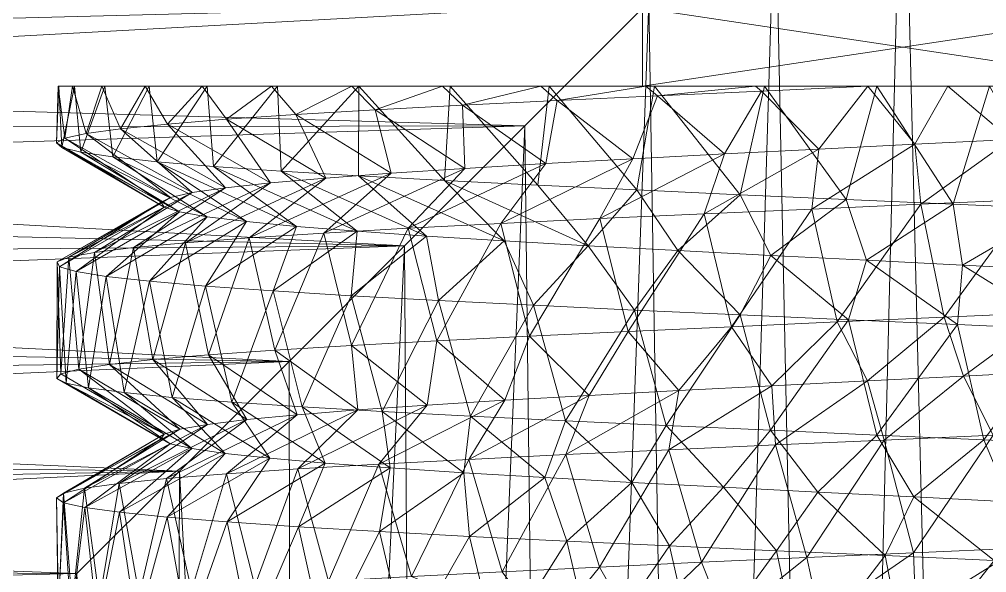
# Model space of a CAD drawing. Header units: millimetres. Extents: x -104 to 115, y -53 to 68.
# Drawn here: x -13.09 to 7.28, y -9.58 to 2.07 of the extents above; entities that cross this region are included whole.
import ezdxf

# ---------------------------------------------------------------- set-up
doc = ezdxf.new("R2010")
doc.units = ezdxf.units.MM

msp = doc.modelspace()

# ---------------------------------------------------------------- linework, layer by layer
at = {"color": 7, "lineweight": 0}
for points in [[(2.825, 5.105, -54.715), (4.029, -52.538, -54.806), (5.513, 7.793, -54.847), (2.825, 5.105, -54.715)], [(5.513, 7.793, 0), (4.029, -52.538, -0.04), (2.825, 5.105, -0.132), (5.513, 7.793, 0)], [(5.513, 7.793, -54.847), (4.029, -52.538, -54.806), (6.998, -52.538, -54.806), (5.513, 7.793, -54.847)], [(5.513, 7.793, 0), (6.998, -52.538, -0.04), (4.029, -52.538, -0.04), (5.513, 7.793, 0)], [(5.513, 7.793, -54.847), (6.998, -52.538, -54.806), (8.201, 5.105, -54.715), (5.513, 7.793, -54.847)], [(8.201, 5.105, -0.132), (6.998, -52.538, -0.04), (5.513, 7.793, 0), (8.201, 5.105, -0.132)], [(0.163, 2.443, -54.32), (1.077, -52.538, -54.485), (2.825, 5.105, -54.715), (0.163, 2.443, -54.32)], [(2.825, 5.105, -0.132), (1.077, -52.538, -0.361), (0.163, 2.443, -0.527), (2.825, 5.105, -0.132)], [(2.825, 5.105, -54.715), (1.077, -52.538, -54.485), (4.029, -52.538, -54.806), (2.825, 5.105, -54.715)], [(2.825, 5.105, -0.132), (4.029, -52.538, -0.04), (1.077, -52.538, -0.361), (2.825, 5.105, -0.132)], [(0.163, 2.443, -0.527), (-49.333, -0.256, -1.208), (-49.333, 2.626, -0.491), (0.163, 2.443, -0.527)], [(0.163, 2.443, -54.32), (-49.333, 1.175, -54.036), (-2.447, -0.167, -53.666), (0.163, 2.443, -54.32)], [(-2.447, -0.167, -1.181), (-49.333, -0.256, -1.208), (0.163, 2.443, -0.527), (-2.447, -0.167, -1.181)], [(-2.447, -0.167, -53.666), (-1.823, -52.538, -53.847), (0.163, 2.443, -54.32), (-2.447, -0.167, -53.666)], [(0.163, 2.443, -0.527), (-1.823, -52.538, -1), (-2.447, -0.167, -1.181), (0.163, 2.443, -0.527)], [(0.163, 2.443, -54.32), (-1.823, -52.538, -53.847), (1.077, -52.538, -54.485), (0.163, 2.443, -54.32)], [(0.163, 2.443, -0.527), (1.077, -52.538, -0.361), (-1.823, -52.538, -1), (0.163, 2.443, -0.527)], [(0.029, 0.663, -30.166), (0.029, 0.663, -24.681), (0.029, 2.309, -30.166), (0.029, 0.663, -30.166)], [(0.029, 2.309, -30.166), (0.029, 0.663, -24.681), (0.029, 2.309, -24.681), (0.029, 2.309, -30.166)], [(0.029, 2.309, -30.166), (10.998, 2.309, -30.166), (10.998, 0.663, -30.166), (0.029, 2.309, -30.166)], [(0.029, 2.309, -30.166), (10.998, 0.663, -30.166), (0.029, 0.663, -30.166), (0.029, 2.309, -30.166)], [(10.998, 2.309, -24.681), (0.029, 2.309, -24.681), (0.029, 0.663, -24.681), (10.998, 2.309, -24.681)], [(10.998, 2.309, -24.681), (0.029, 0.663, -24.681), (10.998, 0.663, -24.681), (10.998, 2.309, -24.681)], [(-2.447, -0.167, -53.666), (-49.333, 1.175, -54.036), (-49.333, -1.663, -53.164), (-2.447, -0.167, -53.666)], [(-12.197, -0.628, -25.401), (-12.265, 0.663, -26.139), (-12.31, -0.528, -27.649), (-12.197, -0.628, -25.401)], [(-12.31, -0.528, -27.649), (-12.265, 0.663, -26.139), (-12.278, 0.663, -28.516), (-12.31, -0.528, -27.649)], [(-12.31, -0.528, -27.649), (-12.278, 0.663, -28.516), (-12.14, -0.429, -29.894), (-12.31, -0.528, -27.649)], [(-12.265, 0.663, -26.139), (0.029, 0.663, -24.681), (-12.278, 0.663, -28.516), (-12.265, 0.663, -26.139)], [(-12.278, 0.663, -28.516), (0.029, 0.663, -24.681), (0.029, 0.663, -30.166), (-12.278, 0.663, -28.516)], [(-12.278, 0.663, -28.516), (0.029, 0.663, -30.166), (-11.975, 0.663, -30.873), (-12.278, 0.663, -28.516)], [(-12.14, -0.429, -29.894), (-12.278, 0.663, -28.516), (-11.975, 0.663, -30.873), (-12.14, -0.429, -29.894)], [(-11.936, 0.663, -23.784), (0.029, 0.663, -24.681), (-12.265, 0.663, -26.139), (-11.936, 0.663, -23.784)], [(-12.197, -0.628, -25.401), (-11.936, 0.663, -23.784), (-12.265, 0.663, -26.139), (-12.197, -0.628, -25.401)], [(-11.801, -0.727, -23.185), (-11.936, 0.663, -23.784), (-12.197, -0.628, -25.401), (-11.801, -0.727, -23.185)], [(-12.14, -0.429, -29.894), (-11.975, 0.663, -30.873), (-11.687, -0.33, -32.1), (-12.14, -0.429, -29.894)], [(-11.975, 0.663, -30.873), (0.029, 0.663, -30.166), (-11.36, 0.663, -33.17), (-11.975, 0.663, -30.873)], [(-11.687, -0.33, -32.1), (-11.975, 0.663, -30.873), (-11.36, 0.663, -33.17), (-11.687, -0.33, -32.1)], [(-11.297, 0.663, -21.495), (0.029, 0.663, -24.681), (-11.936, 0.663, -23.784), (-11.297, 0.663, -21.495)], [(-11.801, -0.727, -23.185), (-11.297, 0.663, -21.495), (-11.936, 0.663, -23.784), (-11.801, -0.727, -23.185)], [(-11.128, -0.826, -21.036), (-11.297, 0.663, -21.495), (-11.801, -0.727, -23.185), (-11.128, -0.826, -21.036)], [(-11.687, -0.33, -32.1), (-11.36, 0.663, -33.17), (-10.961, -0.23, -34.231), (-11.687, -0.33, -32.1)], [(-11.36, 0.663, -33.17), (0.029, 0.663, -30.166), (-10.446, 0.663, -35.364), (-11.36, 0.663, -33.17)], [(-10.961, -0.23, -34.231), (-11.36, 0.663, -33.17), (-10.446, 0.663, -35.364), (-10.961, -0.23, -34.231)], [(-10.359, 0.663, -19.311), (0.029, 0.663, -24.681), (-11.297, 0.663, -21.495), (-10.359, 0.663, -19.311)], [(-11.128, -0.826, -21.036), (-10.359, 0.663, -19.311), (-11.297, 0.663, -21.495), (-11.128, -0.826, -21.036)], [(-10.19, -0.925, -18.989), (-10.359, 0.663, -19.311), (-11.128, -0.826, -21.036), (-10.19, -0.925, -18.989)], [(-10.961, -0.23, -34.231), (-10.446, 0.663, -35.364), (-9.971, -0.131, -36.253), (-10.961, -0.23, -34.231)], [(-10.446, 0.663, -35.364), (0.029, 0.663, -30.166), (-9.247, 0.663, -37.417), (-10.446, 0.663, -35.364)], [(-9.971, -0.131, -36.253), (-10.446, 0.663, -35.364), (-9.247, 0.663, -37.417), (-9.971, -0.131, -36.253)], [(-9.138, 0.663, -17.271), (0.029, 0.663, -24.681), (-10.359, 0.663, -19.311), (-9.138, 0.663, -17.271)], [(-10.19, -0.925, -18.989), (-9.138, 0.663, -17.271), (-10.359, 0.663, -19.311), (-10.19, -0.925, -18.989)], [(-9.002, -1.025, -17.077), (-9.138, 0.663, -17.271), (-10.19, -0.925, -18.989), (-9.002, -1.025, -17.077)], [(-9.971, -0.131, -36.253), (-9.247, 0.663, -37.417), (-8.735, -0.032, -38.134), (-9.971, -0.131, -36.253)], [(-9.247, 0.663, -37.417), (0.029, 0.663, -30.166), (-7.786, 0.663, -39.292), (-9.247, 0.663, -37.417)], [(-8.735, -0.032, -38.134), (-9.247, 0.663, -37.417), (-7.786, 0.663, -39.292), (-8.735, -0.032, -38.134)], [(-7.657, 0.663, -15.412), (0.029, 0.663, -24.681), (-9.138, 0.663, -17.271), (-7.657, 0.663, -15.412)], [(-9.002, -1.025, -17.077), (-7.657, 0.663, -15.412), (-9.138, 0.663, -17.271), (-9.002, -1.025, -17.077)], [(-7.582, -1.124, -15.33), (-7.657, 0.663, -15.412), (-9.002, -1.025, -17.077), (-7.582, -1.124, -15.33)], [(-8.735, -0.032, -38.134), (-7.786, 0.663, -39.292), (-7.271, 0.068, -39.845), (-8.735, -0.032, -38.134)], [(-7.786, 0.663, -39.292), (0.029, 0.663, -30.166), (-6.089, 0.663, -40.956), (-7.786, 0.663, -39.292)], [(-7.271, 0.068, -39.845), (-7.786, 0.663, -39.292), (-6.089, 0.663, -40.956), (-7.271, 0.068, -39.845)], [(-5.942, 0.663, -13.766), (0.029, 0.663, -24.681), (-7.657, 0.663, -15.412), (-5.942, 0.663, -13.766)], [(-7.582, -1.124, -15.33), (-5.942, 0.663, -13.766), (-7.657, 0.663, -15.412), (-7.582, -1.124, -15.33)], [(-5.953, -1.223, -13.776), (-5.942, 0.663, -13.766), (-7.582, -1.124, -15.33), (-5.953, -1.223, -13.776)], [(-7.271, 0.068, -39.845), (-6.089, 0.663, -40.956), (-5.603, 0.167, -41.357), (-7.271, 0.068, -39.845)], [(-6.089, 0.663, -40.956), (0.029, 0.663, -30.166), (-4.185, 0.663, -42.379), (-6.089, 0.663, -40.956)], [(-5.603, 0.167, -41.357), (-6.089, 0.663, -40.956), (-4.185, 0.663, -42.379), (-5.603, 0.167, -41.357)], [(-4.141, -1.323, -12.439), (-5.942, 0.663, -13.766), (-5.953, -1.223, -13.776), (-4.141, -1.323, -12.439)], [(-4.023, 0.663, -12.363), (0.029, 0.663, -24.681), (-5.942, 0.663, -13.766), (-4.023, 0.663, -12.363)], [(-4.141, -1.323, -12.439), (-4.023, 0.663, -12.363), (-5.942, 0.663, -13.766), (-4.141, -1.323, -12.439)], [(-5.603, 0.167, -41.357), (-4.185, 0.663, -42.379), (-3.758, 0.266, -42.647), (-5.603, 0.167, -41.357)], [(-4.185, 0.663, -42.379), (0.029, 0.663, -30.166), (-2.109, 0.663, -43.537), (-4.185, 0.663, -42.379)], [(-3.758, 0.266, -42.647), (-4.185, 0.663, -42.379), (-2.109, 0.663, -43.537), (-3.758, 0.266, -42.647)], [(-2.176, -1.422, -11.342), (-4.023, 0.663, -12.363), (-4.141, -1.323, -12.439), (-2.176, -1.422, -11.342)], [(-1.934, 0.663, -11.228), (0.029, 0.663, -24.681), (-4.023, 0.663, -12.363), (-1.934, 0.663, -11.228)], [(-2.176, -1.422, -11.342), (-1.934, 0.663, -11.228), (-4.023, 0.663, -12.363), (-2.176, -1.422, -11.342)], [(-3.758, 0.266, -42.647), (-2.109, 0.663, -43.537), (-1.765, 0.365, -43.695), (-3.758, 0.266, -42.647)], [(-0.087, -1.521, -10.501), (-1.934, 0.663, -11.228), (-2.176, -1.422, -11.342), (-0.087, -1.521, -10.501)], [(-2.109, 0.663, -43.537), (0.029, 0.663, -30.166), (0.103, 0.663, -44.408), (-2.109, 0.663, -43.537)], [(-1.765, 0.365, -43.695), (-2.109, 0.663, -43.537), (0.103, 0.663, -44.408), (-1.765, 0.365, -43.695)], [(0.287, 0.663, -10.382), (0.029, 0.663, -24.681), (-1.934, 0.663, -11.228), (0.287, 0.663, -10.382)], [(-0.087, -1.521, -10.501), (0.287, 0.663, -10.382), (-1.934, 0.663, -11.228), (-0.087, -1.521, -10.501)], [(-1.765, 0.365, -43.695), (0.103, 0.663, -44.408), (0.344, 0.465, -44.482), (-1.765, 0.365, -43.695)], [(2.091, -1.62, -9.93), (0.287, 0.663, -10.382), (-0.087, -1.521, -10.501), (2.091, -1.62, -9.93)], [(4.967, 0.663, -9.607), (10.998, 0.663, -24.681), (0.029, 0.663, -24.681), (4.967, 0.663, -9.607)], [(4.967, 0.663, -9.607), (0.029, 0.663, -24.681), (2.601, 0.663, -9.838), (4.967, 0.663, -9.607)], [(2.601, 0.663, -9.838), (0.029, 0.663, -24.681), (0.287, 0.663, -10.382), (2.601, 0.663, -9.838)], [(0.103, 0.663, -44.408), (0.029, 0.663, -30.166), (2.411, 0.663, -44.976), (0.103, 0.663, -44.408)], [(2.411, 0.663, -44.976), (0.029, 0.663, -30.166), (4.774, 0.663, -45.233), (2.411, 0.663, -44.976)], [(4.774, 0.663, -45.233), (0.029, 0.663, -30.166), (6.463, 0.663, -45.093), (4.774, 0.663, -45.233)], [(6.463, 0.663, -45.093), (0.029, 0.663, -30.166), (10.998, 0.663, -30.166), (6.463, 0.663, -45.093)], [(0.344, 0.465, -44.482), (0.103, 0.663, -44.408), (2.411, 0.663, -44.976), (0.344, 0.465, -44.482)], [(2.091, -1.62, -9.93), (2.601, 0.663, -9.838), (0.287, 0.663, -10.382), (2.091, -1.62, -9.93)], [(0.344, 0.465, -44.482), (2.411, 0.663, -44.976), (2.535, 0.564, -44.998), (0.344, 0.465, -44.482)], [(4.323, -1.72, -9.638), (2.601, 0.663, -9.838), (2.091, -1.62, -9.93), (4.323, -1.72, -9.638)], [(2.535, 0.564, -44.998), (2.411, 0.663, -44.976), (4.774, 0.663, -45.233), (2.535, 0.564, -44.998)], [(4.774, 0.663, -45.233), (3.748, -0.66, -42.955), (2.535, 0.564, -44.998), (4.774, 0.663, -45.233)], [(4.323, -1.72, -9.638), (4.967, 0.663, -9.607), (2.601, 0.663, -9.838), (4.323, -1.72, -9.638)], [(4.774, 0.663, -45.233), (5.769, -0.558, -43.053), (3.748, -0.66, -42.955), (4.774, 0.663, -45.233)], [(6.574, -1.819, -9.63), (4.967, 0.663, -9.607), (4.323, -1.72, -9.638), (6.574, -1.819, -9.63)], [(6.463, 0.663, -45.093), (5.769, -0.558, -43.053), (4.774, 0.663, -45.233), (6.463, 0.663, -45.093)], [(7.342, 0.663, -9.692), (10.998, 0.663, -24.681), (4.967, 0.663, -9.607), (7.342, 0.663, -9.692)], [(6.574, -1.819, -9.63), (7.342, 0.663, -9.692), (4.967, 0.663, -9.607), (6.574, -1.819, -9.63)], [(5.769, -0.558, -43.053), (6.463, 0.663, -45.093), (7.786, -0.456, -42.889), (5.769, -0.558, -43.053)], [(7.786, -0.456, -42.889), (6.463, 0.663, -45.093), (8.13, 0.663, -44.792), (7.786, -0.456, -42.889)], [(6.463, 0.663, -45.093), (10.998, 0.663, -30.166), (8.13, 0.663, -44.792), (6.463, 0.663, -45.093)], [(8.809, -1.918, -9.905), (7.342, 0.663, -9.692), (6.574, -1.819, -9.63), (8.809, -1.918, -9.905)], [(0.344, 0.465, -44.482), (-0.172, -0.863, -41.984), (-1.765, 0.365, -43.695), (0.344, 0.465, -44.482)], [(0.344, 0.465, -44.482), (1.757, -0.761, -42.596), (-0.172, -0.863, -41.984), (0.344, 0.465, -44.482)], [(2.535, 0.564, -44.998), (1.757, -0.761, -42.596), (0.344, 0.465, -44.482), (2.535, 0.564, -44.998)], [(2.535, 0.564, -44.998), (3.748, -0.66, -42.955), (1.757, -0.761, -42.596), (2.535, 0.564, -44.998)], [(-3.758, 0.266, -42.647), (-3.712, -1.067, -40.042), (-5.603, 0.167, -41.357), (-3.758, 0.266, -42.647)], [(-1.765, 0.365, -43.695), (-2.005, -0.965, -41.128), (-3.758, 0.266, -42.647), (-1.765, 0.365, -43.695)], [(-3.758, 0.266, -42.647), (-2.005, -0.965, -41.128), (-3.712, -1.067, -40.042), (-3.758, 0.266, -42.647)], [(-1.765, 0.365, -43.695), (-0.172, -0.863, -41.984), (-2.005, -0.965, -41.128), (-1.765, 0.365, -43.695)], [(-7.271, 0.068, -39.845), (-6.637, -1.27, -37.257), (-8.735, -0.032, -38.134), (-7.271, 0.068, -39.845)], [(-5.603, 0.167, -41.357), (-5.265, -1.169, -38.744), (-7.271, 0.068, -39.845), (-5.603, 0.167, -41.357)], [(-7.271, 0.068, -39.845), (-5.265, -1.169, -38.744), (-6.637, -1.27, -37.257), (-7.271, 0.068, -39.845)], [(-5.603, 0.167, -41.357), (-3.712, -1.067, -40.042), (-5.265, -1.169, -38.744), (-5.603, 0.167, -41.357)], [(-2.447, -0.167, -53.666), (-49.333, -1.663, -53.164), (-4.981, -2.701, -52.759), (-2.447, -0.167, -53.666)], [(-4.981, -2.701, -2.087), (-49.333, -0.256, -1.208), (-2.447, -0.167, -1.181), (-4.981, -2.701, -2.087)], [(-9.971, -0.131, -36.253), (-8.751, -1.474, -33.816), (-10.961, -0.23, -34.231), (-9.971, -0.131, -36.253)], [(-8.735, -0.032, -38.134), (-7.806, -1.372, -35.605), (-9.971, -0.131, -36.253), (-8.735, -0.032, -38.134)], [(-9.971, -0.131, -36.253), (-7.806, -1.372, -35.605), (-8.751, -1.474, -33.816), (-9.971, -0.131, -36.253)], [(-8.735, -0.032, -38.134), (-6.637, -1.27, -37.257), (-7.806, -1.372, -35.605), (-8.735, -0.032, -38.134)], [(-4.981, -2.701, -52.759), (-4.637, -52.538, -52.899), (-2.447, -0.167, -53.666), (-4.981, -2.701, -52.759)], [(-2.447, -0.167, -1.181), (-4.637, -52.538, -1.948), (-4.981, -2.701, -2.087), (-2.447, -0.167, -1.181)], [(-2.447, -0.167, -53.666), (-4.637, -52.538, -52.899), (-1.823, -52.538, -53.847), (-2.447, -0.167, -53.666)], [(-2.447, -0.167, -1.181), (-1.823, -52.538, -1), (-4.637, -52.538, -1.948), (-2.447, -0.167, -1.181)], [(-4.981, -2.701, -2.087), (-49.333, -3.043, -2.232), (-49.333, -0.256, -1.208), (-4.981, -2.701, -2.087)], [(-11.687, -0.33, -32.1), (-9.913, -1.677, -29.949), (-12.14, -0.429, -29.894), (-11.687, -0.33, -32.1)], [(-10.961, -0.23, -34.231), (-9.457, -1.576, -31.92), (-11.687, -0.33, -32.1), (-10.961, -0.23, -34.231)], [(-11.687, -0.33, -32.1), (-9.457, -1.576, -31.92), (-9.913, -1.677, -29.949), (-11.687, -0.33, -32.1)], [(-10.961, -0.23, -34.231), (-8.751, -1.474, -33.816), (-9.457, -1.576, -31.92), (-10.961, -0.23, -34.231)], [(-12.14, -0.429, -29.894), (-10.11, -1.779, -27.935), (-12.31, -0.528, -27.649), (-12.14, -0.429, -29.894)], [(-12.31, -0.528, -27.649), (-10.11, -1.779, -27.935), (-10.045, -1.881, -25.912), (-12.31, -0.528, -27.649)], [(-12.31, -0.528, -27.649), (-10.045, -1.881, -25.912), (-12.197, -0.628, -25.401), (-12.31, -0.528, -27.649)], [(-12.14, -0.429, -29.894), (-9.913, -1.677, -29.949), (-10.11, -1.779, -27.935), (-12.14, -0.429, -29.894)], [(3.597, -1.922, -45.145), (3.748, -0.66, -42.955), (5.769, -0.558, -43.053), (3.597, -1.922, -45.145)], [(3.597, -1.922, -45.145), (5.769, -0.558, -43.053), (5.895, -1.821, -45.244), (3.597, -1.922, -45.145)], [(5.895, -1.821, -45.244), (5.769, -0.558, -43.053), (7.786, -0.456, -42.889), (5.895, -1.821, -45.244)], [(5.895, -1.821, -45.244), (7.786, -0.456, -42.889), (8.187, -1.719, -45.047), (5.895, -1.821, -45.244)], [(-12.197, -0.628, -25.401), (-10.045, -1.881, -25.912), (-9.719, -1.983, -23.915), (-12.197, -0.628, -25.401)], [(-12.197, -0.628, -25.401), (-9.719, -1.983, -23.915), (-11.801, -0.727, -23.185), (-12.197, -0.628, -25.401)], [(-11.801, -0.727, -23.185), (-9.719, -1.983, -23.915), (-9.138, -2.084, -21.977), (-11.801, -0.727, -23.185)], [(-11.801, -0.727, -23.185), (-9.138, -2.084, -21.977), (-11.128, -0.826, -21.036), (-11.801, -0.727, -23.185)], [(-0.865, -2.125, -44.068), (-0.172, -0.863, -41.984), (1.757, -0.761, -42.596), (-0.865, -2.125, -44.068)], [(-0.865, -2.125, -44.068), (1.757, -0.761, -42.596), (1.332, -2.023, -44.751), (-0.865, -2.125, -44.068)], [(1.332, -2.023, -44.751), (1.757, -0.761, -42.596), (3.748, -0.66, -42.955), (1.332, -2.023, -44.751)], [(1.332, -2.023, -44.751), (3.748, -0.66, -42.955), (3.597, -1.922, -45.145), (1.332, -2.023, -44.751)], [(-11.128, -0.826, -21.036), (-9.138, -2.084, -21.977), (-8.312, -2.186, -20.13), (-11.128, -0.826, -21.036)], [(-11.128, -0.826, -21.036), (-8.312, -2.186, -20.13), (-10.19, -0.925, -18.989), (-11.128, -0.826, -21.036)], [(-10.19, -0.925, -18.989), (-8.312, -2.186, -20.13), (-7.254, -2.288, -18.405), (-10.19, -0.925, -18.989)], [(-10.19, -0.925, -18.989), (-7.254, -2.288, -18.405), (-9.002, -1.025, -17.077), (-10.19, -0.925, -18.989)], [(-4.904, -2.328, -41.888), (-3.712, -1.067, -40.042), (-2.005, -0.965, -41.128), (-4.904, -2.328, -41.888)], [(-4.904, -2.328, -41.888), (-2.005, -0.965, -41.128), (-2.955, -2.226, -43.109), (-4.904, -2.328, -41.888)], [(-2.955, -2.226, -43.109), (-2.005, -0.965, -41.128), (-0.172, -0.863, -41.984), (-2.955, -2.226, -43.109)], [(-2.955, -2.226, -43.109), (-0.172, -0.863, -41.984), (-0.865, -2.125, -44.068), (-2.955, -2.226, -43.109)], [(-9.002, -1.025, -17.077), (-7.254, -2.288, -18.405), (-5.982, -2.39, -16.832), (-9.002, -1.025, -17.077)], [(-9.002, -1.025, -17.077), (-5.982, -2.39, -16.832), (-7.582, -1.124, -15.33), (-9.002, -1.025, -17.077)], [(-8.252, -2.531, -38.748), (-6.637, -1.27, -37.257), (-5.265, -1.169, -38.744), (-8.252, -2.531, -38.748)], [(-8.252, -2.531, -38.748), (-5.265, -1.169, -38.744), (-6.679, -2.429, -40.426), (-8.252, -2.531, -38.748)], [(-7.582, -1.124, -15.33), (-5.982, -2.39, -16.832), (-4.518, -2.491, -15.435), (-7.582, -1.124, -15.33)], [(-7.582, -1.124, -15.33), (-4.518, -2.491, -15.435), (-5.953, -1.223, -13.776), (-7.582, -1.124, -15.33)], [(-6.679, -2.429, -40.426), (-5.265, -1.169, -38.744), (-3.712, -1.067, -40.042), (-6.679, -2.429, -40.426)], [(-6.679, -2.429, -40.426), (-3.712, -1.067, -40.042), (-4.904, -2.328, -41.888), (-6.679, -2.429, -40.426)], [(-10.688, -2.733, -34.857), (-8.751, -1.474, -33.816), (-7.806, -1.372, -35.605), (-10.688, -2.733, -34.857)], [(-10.688, -2.733, -34.857), (-7.806, -1.372, -35.605), (-9.596, -2.632, -36.881), (-10.688, -2.733, -34.857)], [(-9.596, -2.632, -36.881), (-7.806, -1.372, -35.605), (-6.637, -1.27, -37.257), (-9.596, -2.632, -36.881)], [(-9.596, -2.632, -36.881), (-6.637, -1.27, -37.257), (-8.252, -2.531, -38.748), (-9.596, -2.632, -36.881)], [(-5.953, -1.223, -13.776), (-4.518, -2.491, -15.435), (-2.885, -2.593, -14.24), (-5.953, -1.223, -13.776)], [(-5.953, -1.223, -13.776), (-2.885, -2.593, -14.24), (-4.141, -1.323, -12.439), (-5.953, -1.223, -13.776)], [(-4.141, -1.323, -12.439), (-2.885, -2.593, -14.24), (-1.112, -2.695, -13.266), (-4.141, -1.323, -12.439)], [(-4.141, -1.323, -12.439), (-1.112, -2.695, -13.266), (-2.176, -1.422, -11.342), (-4.141, -1.323, -12.439)], [(-2.176, -1.422, -11.342), (-1.112, -2.695, -13.266), (-0.087, -1.521, -10.501), (-2.176, -1.422, -11.342)], [(-12.049, -2.936, -30.474), (-9.913, -1.677, -29.949), (-9.457, -1.576, -31.92), (-12.049, -2.936, -30.474)], [(-12.049, -2.936, -30.474), (-9.457, -1.576, -31.92), (-11.51, -2.835, -32.709), (-12.049, -2.936, -30.474)], [(-11.51, -2.835, -32.709), (-9.457, -1.576, -31.92), (-8.751, -1.474, -33.816), (-11.51, -2.835, -32.709)], [(-11.51, -2.835, -32.709), (-8.751, -1.474, -33.816), (-10.688, -2.733, -34.857), (-11.51, -2.835, -32.709)], [(-0.087, -1.521, -10.501), (-1.112, -2.695, -13.266), (0.772, -2.797, -12.528), (-0.087, -1.521, -10.501)], [(-0.087, -1.521, -10.501), (0.772, -2.797, -12.528), (2.091, -1.62, -9.93), (-0.087, -1.521, -10.501)], [(2.091, -1.62, -9.93), (0.772, -2.797, -12.528), (2.736, -2.899, -12.041), (2.091, -1.62, -9.93)], [(2.091, -1.62, -9.93), (2.736, -2.899, -12.041), (4.323, -1.72, -9.638), (2.091, -1.62, -9.93)], [(-4.981, -2.701, -52.759), (-49.333, -1.663, -53.164), (-49.333, -4.391, -51.991), (-4.981, -2.701, -52.759)], [(-12.295, -3.038, -28.187), (-10.11, -1.779, -27.935), (-9.913, -1.677, -29.949), (-12.295, -3.038, -28.187)], [(-12.295, -3.038, -28.187), (-9.913, -1.677, -29.949), (-12.049, -2.936, -30.474), (-12.295, -3.038, -28.187)], [(-12.246, -3.139, -25.888), (-10.11, -1.779, -27.935), (-12.295, -3.038, -28.187), (-12.246, -3.139, -25.888)], [(-12.246, -3.139, -25.888), (-10.045, -1.881, -25.912), (-10.11, -1.779, -27.935), (-12.246, -3.139, -25.888)], [(4.323, -1.72, -9.638), (2.736, -2.899, -12.041), (4.746, -3, -11.811), (4.323, -1.72, -9.638)], [(5.895, -1.821, -45.244), (4.131, -4.301, -45.195), (3.597, -1.922, -45.145), (5.895, -1.821, -45.244)], [(5.895, -1.821, -45.244), (6.382, -4.202, -45.227), (4.131, -4.301, -45.195), (5.895, -1.821, -45.244)], [(4.323, -1.72, -9.638), (4.746, -3, -11.811), (6.574, -1.819, -9.63), (4.323, -1.72, -9.638)], [(6.574, -1.819, -9.63), (4.746, -3, -11.811), (6.769, -3.102, -11.843), (6.574, -1.819, -9.63)], [(8.187, -1.719, -45.047), (6.382, -4.202, -45.227), (5.895, -1.821, -45.244), (8.187, -1.719, -45.047)], [(8.187, -1.719, -45.047), (8.619, -4.103, -44.976), (6.382, -4.202, -45.227), (8.187, -1.719, -45.047)], [(6.574, -1.819, -9.63), (6.769, -3.102, -11.843), (8.809, -1.918, -9.905), (6.574, -1.819, -9.63)], [(-11.9, -3.241, -23.614), (-10.045, -1.881, -25.912), (-12.246, -3.139, -25.888), (-11.9, -3.241, -23.614)], [(-11.9, -3.241, -23.614), (-9.719, -1.983, -23.915), (-10.045, -1.881, -25.912), (-11.9, -3.241, -23.614)], [(-11.265, -3.342, -21.403), (-9.719, -1.983, -23.915), (-11.9, -3.241, -23.614), (-11.265, -3.342, -21.403)], [(-11.265, -3.342, -21.403), (-9.138, -2.084, -21.977), (-9.719, -1.983, -23.915), (-11.265, -3.342, -21.403)], [(1.332, -2.023, -44.751), (-0.27, -4.5, -44.284), (-0.865, -2.125, -44.068), (1.332, -2.023, -44.751)], [(1.332, -2.023, -44.751), (1.902, -4.401, -44.879), (-0.27, -4.5, -44.284), (1.332, -2.023, -44.751)], [(3.597, -1.922, -45.145), (1.902, -4.401, -44.879), (1.332, -2.023, -44.751), (3.597, -1.922, -45.145)], [(3.597, -1.922, -45.145), (4.131, -4.301, -45.195), (1.902, -4.401, -44.879), (3.597, -1.922, -45.145)], [(8.809, -1.918, -9.905), (6.769, -3.102, -11.843), (8.772, -3.204, -12.135), (8.809, -1.918, -9.905)], [(-10.35, -3.444, -19.293), (-9.138, -2.084, -21.977), (-11.265, -3.342, -21.403), (-10.35, -3.444, -19.293)], [(-10.35, -3.444, -19.293), (-8.312, -2.186, -20.13), (-9.138, -2.084, -21.977), (-10.35, -3.444, -19.293)], [(-9.171, -3.545, -17.318), (-8.312, -2.186, -20.13), (-10.35, -3.444, -19.293), (-9.171, -3.545, -17.318)], [(-9.171, -3.545, -17.318), (-7.254, -2.288, -18.405), (-8.312, -2.186, -20.13), (-9.171, -3.545, -17.318)], [(-2.955, -2.226, -43.109), (-4.303, -4.699, -42.302), (-4.904, -2.328, -41.888), (-2.955, -2.226, -43.109)], [(-2.955, -2.226, -43.109), (-2.349, -4.599, -43.421), (-4.303, -4.699, -42.302), (-2.955, -2.226, -43.109)], [(-0.865, -2.125, -44.068), (-2.349, -4.599, -43.421), (-2.955, -2.226, -43.109), (-0.865, -2.125, -44.068)], [(-0.865, -2.125, -44.068), (-0.27, -4.5, -44.284), (-2.349, -4.599, -43.421), (-0.865, -2.125, -44.068)], [(-7.748, -3.646, -15.512), (-7.254, -2.288, -18.405), (-9.171, -3.545, -17.318), (-7.748, -3.646, -15.512)], [(-6.679, -2.429, -40.426), (-7.712, -4.897, -39.374), (-8.252, -2.531, -38.748), (-6.679, -2.429, -40.426)], [(-7.748, -3.646, -15.512), (-5.982, -2.39, -16.832), (-7.254, -2.288, -18.405), (-7.748, -3.646, -15.512)], [(-6.104, -3.748, -13.904), (-5.982, -2.39, -16.832), (-7.748, -3.646, -15.512), (-6.104, -3.748, -13.904)], [(-6.679, -2.429, -40.426), (-6.1, -4.798, -40.946), (-7.712, -4.897, -39.374), (-6.679, -2.429, -40.426)], [(-4.904, -2.328, -41.888), (-6.1, -4.798, -40.946), (-6.679, -2.429, -40.426), (-4.904, -2.328, -41.888)], [(-6.104, -3.748, -13.904), (-4.518, -2.491, -15.435), (-5.982, -2.39, -16.832), (-6.104, -3.748, -13.904)], [(-4.904, -2.328, -41.888), (-4.303, -4.699, -42.302), (-6.1, -4.798, -40.946), (-4.904, -2.328, -41.888)], [(-9.596, -2.632, -36.881), (-10.281, -5.096, -35.687), (-10.688, -2.733, -34.857), (-9.596, -2.632, -36.881)], [(-9.596, -2.632, -36.881), (-9.113, -4.996, -37.612), (-10.281, -5.096, -35.687), (-9.596, -2.632, -36.881)], [(-8.252, -2.531, -38.748), (-9.113, -4.996, -37.612), (-9.596, -2.632, -36.881), (-8.252, -2.531, -38.748)], [(-8.252, -2.531, -38.748), (-7.712, -4.897, -39.374), (-9.113, -4.996, -37.612), (-8.252, -2.531, -38.748)], [(-4.266, -3.849, -12.52), (-4.518, -2.491, -15.435), (-6.104, -3.748, -13.904), (-4.266, -3.849, -12.52)], [(-4.266, -3.849, -12.52), (-2.885, -2.593, -14.24), (-4.518, -2.491, -15.435), (-4.266, -3.849, -12.52)], [(-2.266, -3.951, -11.385), (-2.885, -2.593, -14.24), (-4.266, -3.849, -12.52), (-2.266, -3.951, -11.385)], [(-2.266, -3.951, -11.385), (-1.112, -2.695, -13.266), (-2.885, -2.593, -14.24), (-2.266, -3.951, -11.385)], [(-4.981, -2.701, -52.759), (-49.333, -4.391, -51.991), (-7.414, -5.134, -51.609), (-4.981, -2.701, -52.759)], [(-7.414, -5.134, -3.238), (-49.333, -3.043, -2.232), (-4.981, -2.701, -2.087), (-7.414, -5.134, -3.238)], [(-11.51, -2.835, -32.709), (-11.845, -5.294, -31.475), (-12.049, -2.936, -30.474), (-11.51, -2.835, -32.709)], [(-11.51, -2.835, -32.709), (-11.196, -5.195, -33.63), (-11.845, -5.294, -31.475), (-11.51, -2.835, -32.709)], [(-10.688, -2.733, -34.857), (-11.196, -5.195, -33.63), (-11.51, -2.835, -32.709), (-10.688, -2.733, -34.857)], [(-10.688, -2.733, -34.857), (-10.281, -5.096, -35.687), (-11.196, -5.195, -33.63), (-10.688, -2.733, -34.857)], [(-7.414, -5.134, -51.609), (-7.332, -52.538, -51.652), (-4.981, -2.701, -52.759), (-7.414, -5.134, -51.609)], [(-4.981, -2.701, -2.087), (-7.332, -52.538, -3.194), (-7.414, -5.134, -3.238), (-4.981, -2.701, -2.087)], [(-4.981, -2.701, -52.759), (-7.332, -52.538, -51.652), (-4.637, -52.538, -52.899), (-4.981, -2.701, -52.759)], [(-4.981, -2.701, -2.087), (-4.637, -52.538, -1.948), (-7.332, -52.538, -3.194), (-4.981, -2.701, -2.087)], [(-0.136, -4.052, -10.517), (-1.112, -2.695, -13.266), (-2.266, -3.951, -11.385), (-0.136, -4.052, -10.517)], [(-0.136, -4.052, -10.517), (0.772, -2.797, -12.528), (-1.112, -2.695, -13.266), (-0.136, -4.052, -10.517)], [(2.088, -4.154, -9.93), (0.772, -2.797, -12.528), (-0.136, -4.052, -10.517), (2.088, -4.154, -9.93)], [(2.088, -4.154, -9.93), (2.736, -2.899, -12.041), (0.772, -2.797, -12.528), (2.088, -4.154, -9.93)], [(-7.414, -5.134, -3.238), (-49.333, -5.703, -3.551), (-49.333, -3.043, -2.232), (-7.414, -5.134, -3.238)], [(-12.295, -3.038, -28.187), (-12.218, -5.394, -29.254), (-12.307, -5.493, -27.005), (-12.295, -3.038, -28.187)], [(-12.295, -3.038, -28.187), (-12.307, -5.493, -27.005), (-12.246, -3.139, -25.888), (-12.295, -3.038, -28.187)], [(-12.049, -2.936, -30.474), (-12.218, -5.394, -29.254), (-12.295, -3.038, -28.187), (-12.049, -2.936, -30.474)], [(-12.049, -2.936, -30.474), (-11.845, -5.294, -31.475), (-12.218, -5.394, -29.254), (-12.049, -2.936, -30.474)], [(4.368, -4.255, -9.635), (2.736, -2.899, -12.041), (2.088, -4.154, -9.93), (4.368, -4.255, -9.635)], [(4.368, -4.255, -9.635), (4.746, -3, -11.811), (2.736, -2.899, -12.041), (4.368, -4.255, -9.635)], [(6.668, -4.356, -9.636), (4.746, -3, -11.811), (4.368, -4.255, -9.635), (6.668, -4.356, -9.636)], [(6.668, -4.356, -9.636), (6.769, -3.102, -11.843), (4.746, -3, -11.811), (6.668, -4.356, -9.636)], [(-12.246, -3.139, -25.888), (-12.307, -5.493, -27.005), (-12.112, -5.592, -24.762), (-12.246, -3.139, -25.888)], [(-12.246, -3.139, -25.888), (-12.112, -5.592, -24.762), (-11.9, -3.241, -23.614), (-12.246, -3.139, -25.888)], [(-11.9, -3.241, -23.614), (-12.112, -5.592, -24.762), (-11.636, -5.691, -22.561), (-11.9, -3.241, -23.614)], [(-11.9, -3.241, -23.614), (-11.636, -5.691, -22.561), (-11.265, -3.342, -21.403), (-11.9, -3.241, -23.614)], [(8.949, -4.458, -9.932), (6.769, -3.102, -11.843), (6.668, -4.356, -9.636), (8.949, -4.458, -9.932)], [(8.949, -4.458, -9.932), (8.772, -3.204, -12.135), (6.769, -3.102, -11.843), (8.949, -4.458, -9.932)], [(-11.265, -3.342, -21.403), (-11.636, -5.691, -22.561), (-10.886, -5.791, -20.438), (-11.265, -3.342, -21.403)], [(-11.265, -3.342, -21.403), (-10.886, -5.791, -20.438), (-10.35, -3.444, -19.293), (-11.265, -3.342, -21.403)], [(-10.35, -3.444, -19.293), (-10.886, -5.791, -20.438), (-9.875, -5.89, -18.427), (-10.35, -3.444, -19.293)], [(-10.35, -3.444, -19.293), (-9.875, -5.89, -18.427), (-9.171, -3.545, -17.318), (-10.35, -3.444, -19.293)], [(-9.171, -3.545, -17.318), (-9.875, -5.89, -18.427), (-8.618, -5.989, -16.559), (-9.171, -3.545, -17.318)], [(-9.171, -3.545, -17.318), (-8.618, -5.989, -16.559), (-7.748, -3.646, -15.512), (-9.171, -3.545, -17.318)], [(-7.748, -3.646, -15.512), (-8.618, -5.989, -16.559), (-7.136, -6.089, -14.864), (-7.748, -3.646, -15.512)], [(-7.748, -3.646, -15.512), (-7.136, -6.089, -14.864), (-6.104, -3.748, -13.904), (-7.748, -3.646, -15.512)], [(-6.104, -3.748, -13.904), (-7.136, -6.089, -14.864), (-5.452, -6.188, -13.37), (-6.104, -3.748, -13.904)], [(-6.104, -3.748, -13.904), (-5.452, -6.188, -13.37), (-4.266, -3.849, -12.52), (-6.104, -3.748, -13.904)], [(-4.266, -3.849, -12.52), (-5.452, -6.188, -13.37), (-3.593, -6.287, -12.1), (-4.266, -3.849, -12.52)], [(-4.266, -3.849, -12.52), (-3.593, -6.287, -12.1), (-2.266, -3.951, -11.385), (-4.266, -3.849, -12.52)], [(-2.266, -3.951, -11.385), (-3.593, -6.287, -12.1), (-1.589, -6.386, -11.074), (-2.266, -3.951, -11.385)], [(-2.266, -3.951, -11.385), (-1.589, -6.386, -11.074), (-0.136, -4.052, -10.517), (-2.266, -3.951, -11.385)], [(-0.136, -4.052, -10.517), (-1.589, -6.386, -11.074), (0.529, -6.486, -10.309), (-0.136, -4.052, -10.517)], [(-0.136, -4.052, -10.517), (0.529, -6.486, -10.309), (2.088, -4.154, -9.93), (-0.136, -4.052, -10.517)], [(2.088, -4.154, -9.93), (0.529, -6.486, -10.309), (2.726, -6.585, -9.818), (2.088, -4.154, -9.93)], [(2.088, -4.154, -9.93), (2.726, -6.585, -9.818), (4.368, -4.255, -9.635), (2.088, -4.154, -9.93)], [(4.368, -4.255, -9.635), (2.726, -6.585, -9.818), (4.967, -6.684, -9.607), (4.368, -4.255, -9.635)], [(6.382, -4.202, -45.227), (4.768, -5.544, -43.037), (4.131, -4.301, -45.195), (6.382, -4.202, -45.227)], [(4.368, -4.255, -9.635), (4.967, -6.684, -9.607), (6.668, -4.356, -9.636), (4.368, -4.255, -9.635)], [(6.382, -4.202, -45.227), (6.791, -5.443, -43.002), (4.768, -5.544, -43.037), (6.382, -4.202, -45.227)], [(8.619, -4.103, -44.976), (6.791, -5.443, -43.002), (6.382, -4.202, -45.227), (8.619, -4.103, -44.976)], [(8.619, -4.103, -44.976), (8.792, -5.341, -42.707), (6.791, -5.443, -43.002), (8.619, -4.103, -44.976)], [(-7.414, -5.134, -51.609), (-49.333, -4.391, -51.991), (-49.333, -6.976, -50.53), (-7.414, -5.134, -51.609)], [(1.902, -4.401, -44.879), (0.793, -5.748, -42.325), (-0.27, -4.5, -44.284), (1.902, -4.401, -44.879)], [(1.902, -4.401, -44.879), (2.757, -5.646, -42.81), (0.793, -5.748, -42.325), (1.902, -4.401, -44.879)], [(4.131, -4.301, -45.195), (2.757, -5.646, -42.81), (1.902, -4.401, -44.879), (4.131, -4.301, -45.195)], [(4.131, -4.301, -45.195), (4.768, -5.544, -43.037), (2.757, -5.646, -42.81), (4.131, -4.301, -45.195)], [(6.668, -4.356, -9.636), (4.967, -6.684, -9.607), (7.217, -6.784, -9.68), (6.668, -4.356, -9.636)], [(6.668, -4.356, -9.636), (7.217, -6.784, -9.68), (8.949, -4.458, -9.932), (6.668, -4.356, -9.636)], [(8.949, -4.458, -9.932), (7.217, -6.784, -9.68), (9.44, -6.883, -10.036), (8.949, -4.458, -9.932)], [(-2.349, -4.599, -43.421), (-2.867, -5.952, -40.618), (-4.303, -4.699, -42.302), (-2.349, -4.599, -43.421)], [(-2.349, -4.599, -43.421), (-1.093, -5.85, -41.59), (-2.867, -5.952, -40.618), (-2.349, -4.599, -43.421)], [(-0.27, -4.5, -44.284), (-1.093, -5.85, -41.59), (-2.349, -4.599, -43.421), (-0.27, -4.5, -44.284)], [(-0.27, -4.5, -44.284), (0.793, -5.748, -42.325), (-1.093, -5.85, -41.59), (-0.27, -4.5, -44.284)], [(-6.1, -4.798, -40.946), (-5.968, -6.155, -38.031), (-7.712, -4.897, -39.374), (-6.1, -4.798, -40.946)], [(-4.303, -4.699, -42.302), (-4.502, -6.053, -39.425), (-6.1, -4.798, -40.946), (-4.303, -4.699, -42.302)], [(-6.1, -4.798, -40.946), (-4.502, -6.053, -39.425), (-5.968, -6.155, -38.031), (-6.1, -4.798, -40.946)], [(-4.303, -4.699, -42.302), (-2.867, -5.952, -40.618), (-4.502, -6.053, -39.425), (-4.303, -4.699, -42.302)], [(-9.113, -4.996, -37.612), (-8.302, -6.359, -34.735), (-10.281, -5.096, -35.687), (-9.113, -4.996, -37.612)], [(-7.712, -4.897, -39.374), (-7.242, -6.257, -36.459), (-9.113, -4.996, -37.612), (-7.712, -4.897, -39.374)], [(-9.113, -4.996, -37.612), (-7.242, -6.257, -36.459), (-8.302, -6.359, -34.735), (-9.113, -4.996, -37.612)], [(-7.712, -4.897, -39.374), (-5.968, -6.155, -38.031), (-7.242, -6.257, -36.459), (-7.712, -4.897, -39.374)], [(-7.414, -5.134, -51.609), (-49.333, -6.976, -50.53), (-9.722, -7.442, -50.225), (-7.414, -5.134, -51.609)], [(-9.722, -7.442, -4.622), (-49.333, -5.703, -3.551), (-7.414, -5.134, -3.238), (-9.722, -7.442, -4.622)], [(-11.845, -5.294, -31.475), (-10.043, -6.664, -28.955), (-12.218, -5.394, -29.254), (-11.845, -5.294, -31.475)], [(-11.196, -5.195, -33.63), (-9.714, -6.562, -30.952), (-11.845, -5.294, -31.475), (-11.196, -5.195, -33.63)], [(-11.845, -5.294, -31.475), (-9.714, -6.562, -30.952), (-10.043, -6.664, -28.955), (-11.845, -5.294, -31.475)], [(-10.281, -5.096, -35.687), (-9.131, -6.46, -32.89), (-11.196, -5.195, -33.63), (-10.281, -5.096, -35.687)], [(-11.196, -5.195, -33.63), (-9.131, -6.46, -32.89), (-9.714, -6.562, -30.952), (-11.196, -5.195, -33.63)], [(-10.281, -5.096, -35.687), (-8.302, -6.359, -34.735), (-9.131, -6.46, -32.89), (-10.281, -5.096, -35.687)], [(-9.722, -7.442, -50.225), (-7.332, -52.538, -51.652), (-7.414, -5.134, -51.609), (-9.722, -7.442, -50.225)], [(-7.414, -5.134, -3.238), (-7.332, -52.538, -3.194), (-9.722, -7.442, -4.622), (-7.414, -5.134, -3.238)], [(-12.218, -5.394, -29.254), (-10.043, -6.664, -28.955), (-12.307, -5.493, -27.005), (-12.218, -5.394, -29.254)], [(-12.307, -5.493, -27.005), (-10.043, -6.664, -28.955), (-10.11, -6.766, -26.933), (-12.307, -5.493, -27.005)], [(-12.307, -5.493, -27.005), (-10.11, -6.766, -26.933), (-12.112, -5.592, -24.762), (-12.307, -5.493, -27.005)], [(5.121, -6.791, -45.244), (4.768, -5.544, -43.037), (6.791, -5.443, -43.002), (5.121, -6.791, -45.244)], [(5.121, -6.791, -45.244), (6.791, -5.443, -43.002), (7.419, -6.689, -45.146), (5.121, -6.791, -45.244)], [(7.419, -6.689, -45.146), (6.791, -5.443, -43.002), (8.792, -5.341, -42.707), (7.419, -6.689, -45.146)], [(-9.722, -7.442, -4.622), (-49.333, -8.205, -5.15), (-49.333, -5.703, -3.551), (-9.722, -7.442, -4.622)], [(-12.112, -5.592, -24.762), (-10.11, -6.766, -26.933), (-9.916, -6.867, -24.919), (-12.112, -5.592, -24.762)], [(-12.112, -5.592, -24.762), (-9.916, -6.867, -24.919), (-11.636, -5.691, -22.561), (-12.112, -5.592, -24.762)], [(-11.636, -5.691, -22.561), (-9.916, -6.867, -24.919), (-9.463, -6.969, -22.947), (-11.636, -5.691, -22.561)], [(-11.636, -5.691, -22.561), (-9.463, -6.969, -22.947), (-10.886, -5.791, -20.438), (-11.636, -5.691, -22.561)], [(0.584, -6.994, -44.553), (0.793, -5.748, -42.325), (2.757, -5.646, -42.81), (0.584, -6.994, -44.553)], [(0.584, -6.994, -44.553), (2.757, -5.646, -42.81), (2.83, -6.892, -45.045), (0.584, -6.994, -44.553)], [(2.83, -6.892, -45.045), (2.757, -5.646, -42.81), (4.768, -5.544, -43.037), (2.83, -6.892, -45.045)], [(2.83, -6.892, -45.045), (4.768, -5.544, -43.037), (5.121, -6.791, -45.244), (2.83, -6.892, -45.045)], [(-10.886, -5.791, -20.438), (-9.463, -6.969, -22.947), (-8.76, -7.071, -21.05), (-10.886, -5.791, -20.438)], [(-10.886, -5.791, -20.438), (-8.76, -7.071, -21.05), (-9.875, -5.89, -18.427), (-10.886, -5.791, -20.438)], [(-9.875, -5.89, -18.427), (-8.76, -7.071, -21.05), (-7.817, -7.173, -19.26), (-9.875, -5.89, -18.427)], [(-9.875, -5.89, -18.427), (-7.817, -7.173, -19.26), (-8.618, -5.989, -16.559), (-9.875, -5.89, -18.427)], [(-3.627, -7.197, -42.726), (-2.867, -5.952, -40.618), (-1.093, -5.85, -41.59), (-3.627, -7.197, -42.726)], [(-3.627, -7.197, -42.726), (-1.093, -5.85, -41.59), (-1.581, -7.095, -43.776), (-3.627, -7.197, -42.726)], [(-1.581, -7.095, -43.776), (-1.093, -5.85, -41.59), (0.793, -5.748, -42.325), (-1.581, -7.095, -43.776)], [(-1.581, -7.095, -43.776), (0.793, -5.748, -42.325), (0.584, -6.994, -44.553), (-1.581, -7.095, -43.776)], [(-8.618, -5.989, -16.559), (-7.817, -7.173, -19.26), (-6.651, -7.274, -17.606), (-8.618, -5.989, -16.559)], [(-8.618, -5.989, -16.559), (-6.651, -7.274, -17.606), (-7.136, -6.089, -14.864), (-8.618, -5.989, -16.559)], [(-7.232, -7.399, -39.885), (-5.968, -6.155, -38.031), (-4.502, -6.053, -39.425), (-7.232, -7.399, -39.885)], [(-7.232, -7.399, -39.885), (-4.502, -6.053, -39.425), (-5.522, -7.298, -41.422), (-7.232, -7.399, -39.885)], [(-7.136, -6.089, -14.864), (-6.651, -7.274, -17.606), (-5.281, -7.376, -16.117), (-7.136, -6.089, -14.864)], [(-7.136, -6.089, -14.864), (-5.281, -7.376, -16.117), (-5.452, -6.188, -13.37), (-7.136, -6.089, -14.864)], [(-5.522, -7.298, -41.422), (-4.502, -6.053, -39.425), (-2.867, -5.952, -40.618), (-5.522, -7.298, -41.422)], [(-5.522, -7.298, -41.422), (-2.867, -5.952, -40.618), (-3.627, -7.197, -42.726), (-5.522, -7.298, -41.422)], [(-9.992, -7.602, -36.217), (-8.302, -6.359, -34.735), (-7.242, -6.257, -36.459), (-9.992, -7.602, -36.217)], [(-9.992, -7.602, -36.217), (-7.242, -6.257, -36.459), (-8.731, -7.501, -38.14), (-9.992, -7.602, -36.217)], [(-8.731, -7.501, -38.14), (-7.242, -6.257, -36.459), (-5.968, -6.155, -38.031), (-8.731, -7.501, -38.14)], [(-8.731, -7.501, -38.14), (-5.968, -6.155, -38.031), (-7.232, -7.399, -39.885), (-8.731, -7.501, -38.14)], [(-5.452, -6.188, -13.37), (-5.281, -7.376, -16.117), (-3.73, -7.478, -14.818), (-5.452, -6.188, -13.37)], [(-5.452, -6.188, -13.37), (-3.73, -7.478, -14.818), (-3.593, -6.287, -12.1), (-5.452, -6.188, -13.37)], [(-3.593, -6.287, -12.1), (-3.73, -7.478, -14.818), (-2.024, -7.58, -13.729), (-3.593, -6.287, -12.1)], [(-3.593, -6.287, -12.1), (-2.024, -7.58, -13.729), (-1.589, -6.386, -11.074), (-3.593, -6.287, -12.1)], [(-11.723, -7.805, -31.966), (-9.714, -6.562, -30.952), (-9.131, -6.46, -32.89), (-11.723, -7.805, -31.966)], [(-11.723, -7.805, -31.966), (-9.131, -6.46, -32.89), (-10.995, -7.704, -34.147), (-11.723, -7.805, -31.966)], [(-10.995, -7.704, -34.147), (-9.131, -6.46, -32.89), (-8.302, -6.359, -34.735), (-10.995, -7.704, -34.147)], [(-10.995, -7.704, -34.147), (-8.302, -6.359, -34.735), (-9.992, -7.602, -36.217), (-10.995, -7.704, -34.147)], [(-1.589, -6.386, -11.074), (-2.024, -7.58, -13.729), (-0.192, -7.682, -12.87), (-1.589, -6.386, -11.074)], [(-1.589, -6.386, -11.074), (-0.192, -7.682, -12.87), (0.529, -6.486, -10.309), (-1.589, -6.386, -11.074)], [(0.529, -6.486, -10.309), (-0.192, -7.682, -12.87), (1.736, -7.783, -12.255), (0.529, -6.486, -10.309)], [(0.529, -6.486, -10.309), (1.736, -7.783, -12.255), (2.726, -6.585, -9.818), (0.529, -6.486, -10.309)], [(-12.312, -8.008, -27.413), (-10.11, -6.766, -26.933), (-10.043, -6.664, -28.955), (-12.312, -8.008, -27.413)], [(-12.312, -8.008, -27.413), (-10.043, -6.664, -28.955), (-12.165, -7.907, -29.708), (-12.312, -8.008, -27.413)], [(-12.165, -7.907, -29.708), (-10.043, -6.664, -28.955), (-9.714, -6.562, -30.952), (-12.165, -7.907, -29.708)], [(-12.165, -7.907, -29.708), (-9.714, -6.562, -30.952), (-11.723, -7.805, -31.966), (-12.165, -7.907, -29.708)], [(2.726, -6.585, -9.818), (1.736, -7.783, -12.255), (3.727, -7.885, -11.894), (2.726, -6.585, -9.818)], [(2.726, -6.585, -9.818), (3.727, -7.885, -11.894), (4.967, -6.684, -9.607), (2.726, -6.585, -9.818)], [(4.967, -6.684, -9.607), (3.727, -7.885, -11.894), (5.748, -7.987, -11.794), (4.967, -6.684, -9.607)], [(4.967, -6.684, -9.607), (5.748, -7.987, -11.794), (7.217, -6.784, -9.68), (4.967, -6.684, -9.607)], [(7.419, -6.689, -45.146), (5.737, -9.167, -45.247), (5.121, -6.791, -45.244), (7.419, -6.689, -45.146)], [(7.419, -6.689, -45.146), (7.982, -9.067, -45.077), (5.737, -9.167, -45.247), (7.419, -6.689, -45.146)], [(-12.162, -8.11, -25.118), (-10.11, -6.766, -26.933), (-12.312, -8.008, -27.413), (-12.162, -8.11, -25.118)], [(-12.162, -8.11, -25.118), (-9.916, -6.867, -24.919), (-10.11, -6.766, -26.933), (-12.162, -8.11, -25.118)], [(-11.718, -8.211, -22.862), (-9.916, -6.867, -24.919), (-12.162, -8.11, -25.118), (-11.718, -8.211, -22.862)], [(-11.718, -8.211, -22.862), (-9.463, -6.969, -22.947), (-9.916, -6.867, -24.919), (-11.718, -8.211, -22.862)], [(2.83, -6.892, -45.045), (1.273, -9.365, -44.737), (0.584, -6.994, -44.553), (2.83, -6.892, -45.045)], [(2.83, -6.892, -45.045), (3.489, -9.266, -45.133), (1.273, -9.365, -44.737), (2.83, -6.892, -45.045)], [(5.121, -6.791, -45.244), (3.489, -9.266, -45.133), (2.83, -6.892, -45.045), (5.121, -6.791, -45.244)], [(5.121, -6.791, -45.244), (5.737, -9.167, -45.247), (3.489, -9.266, -45.133), (5.121, -6.791, -45.244)], [(7.217, -6.784, -9.68), (5.748, -7.987, -11.794), (7.765, -8.089, -11.955), (7.217, -6.784, -9.68)], [(7.217, -6.784, -9.68), (7.765, -8.089, -11.955), (9.44, -6.883, -10.036), (7.217, -6.784, -9.68)], [(-9.722, -7.442, -50.225), (-49.333, -6.976, -50.53), (-49.333, -9.388, -48.797), (-9.722, -7.442, -50.225)], [(-10.987, -8.312, -20.681), (-9.463, -6.969, -22.947), (-11.718, -8.211, -22.862), (-10.987, -8.312, -20.681)], [(-10.987, -8.312, -20.681), (-8.76, -7.071, -21.05), (-9.463, -6.969, -22.947), (-10.987, -8.312, -20.681)], [(-9.982, -8.414, -18.612), (-8.76, -7.071, -21.05), (-10.987, -8.312, -20.681), (-9.982, -8.414, -18.612)], [(-9.982, -8.414, -18.612), (-7.817, -7.173, -19.26), (-8.76, -7.071, -21.05), (-9.982, -8.414, -18.612)], [(-1.581, -7.095, -43.776), (-2.922, -9.564, -43.126), (-3.627, -7.197, -42.726), (-1.581, -7.095, -43.776)], [(-1.581, -7.095, -43.776), (-0.876, -9.465, -44.064), (-2.922, -9.564, -43.126), (-1.581, -7.095, -43.776)], [(0.584, -6.994, -44.553), (-0.876, -9.465, -44.064), (-1.581, -7.095, -43.776), (0.584, -6.994, -44.553)], [(0.584, -6.994, -44.553), (1.273, -9.365, -44.737), (-0.876, -9.465, -44.064), (0.584, -6.994, -44.553)], [(-8.719, -8.515, -16.691), (-7.817, -7.173, -19.26), (-9.982, -8.414, -18.612), (-8.719, -8.515, -16.691)], [(-8.719, -8.515, -16.691), (-6.651, -7.274, -17.606), (-7.817, -7.173, -19.26), (-8.719, -8.515, -16.691)], [(-7.218, -8.617, -14.948), (-6.651, -7.274, -17.606), (-8.719, -8.515, -16.691), (-7.218, -8.617, -14.948)], [(-5.522, -7.298, -41.422), (-6.582, -9.762, -40.517), (-7.232, -7.399, -39.885), (-5.522, -7.298, -41.422)], [(-7.218, -8.617, -14.948), (-5.281, -7.376, -16.117), (-6.651, -7.274, -17.606), (-7.218, -8.617, -14.948)], [(-5.522, -7.298, -41.422), (-4.835, -9.663, -41.937), (-6.582, -9.762, -40.517), (-5.522, -7.298, -41.422)], [(-3.627, -7.197, -42.726), (-4.835, -9.663, -41.937), (-5.522, -7.298, -41.422), (-3.627, -7.197, -42.726)], [(-3.627, -7.197, -42.726), (-2.922, -9.564, -43.126), (-4.835, -9.663, -41.937), (-3.627, -7.197, -42.726)], [(-9.722, -7.442, -50.225), (-49.333, -9.388, -48.797), (-11.884, -9.604, -48.622), (-9.722, -7.442, -50.225)], [(-11.884, -9.604, -6.225), (-49.333, -8.205, -5.15), (-9.722, -7.442, -4.622), (-11.884, -9.604, -6.225)], [(-11.884, -9.604, -48.622), (-9.876, -52.538, -50.121), (-9.722, -7.442, -50.225), (-11.884, -9.604, -48.622)], [(-9.722, -7.442, -4.622), (-9.876, -52.538, -4.725), (-11.884, -9.604, -6.225), (-9.722, -7.442, -4.622)], [(-8.731, -7.501, -38.14), (-9.472, -9.961, -37.076), (-9.992, -7.602, -36.217), (-8.731, -7.501, -38.14)], [(-9.722, -7.442, -50.225), (-9.876, -52.538, -50.121), (-7.332, -52.538, -51.652), (-9.722, -7.442, -50.225)], [(-9.722, -7.442, -4.622), (-7.332, -52.538, -3.194), (-9.876, -52.538, -4.725), (-9.722, -7.442, -4.622)], [(-8.731, -7.501, -38.14), (-8.136, -9.862, -38.888), (-9.472, -9.961, -37.076), (-8.731, -7.501, -38.14)], [(-7.232, -7.399, -39.885), (-8.136, -9.862, -38.888), (-8.731, -7.501, -38.14), (-7.232, -7.399, -39.885)], [(-7.232, -7.399, -39.885), (-6.582, -9.762, -40.517), (-8.136, -9.862, -38.888), (-7.232, -7.399, -39.885)], [(-5.506, -8.718, -13.412), (-5.281, -7.376, -16.117), (-7.218, -8.617, -14.948), (-5.506, -8.718, -13.412)], [(-5.506, -8.718, -13.412), (-3.73, -7.478, -14.818), (-5.281, -7.376, -16.117), (-5.506, -8.718, -13.412)], [(-3.61, -8.82, -12.11), (-3.73, -7.478, -14.818), (-5.506, -8.718, -13.412), (-3.61, -8.82, -12.11)], [(-3.61, -8.82, -12.11), (-2.024, -7.58, -13.729), (-3.73, -7.478, -14.818), (-3.61, -8.82, -12.11)], [(-10.995, -7.704, -34.147), (-11.41, -10.16, -33.022), (-11.723, -7.805, -31.966), (-10.995, -7.704, -34.147)], [(-10.995, -7.704, -34.147), (-10.569, -10.06, -35.11), (-11.41, -10.16, -33.022), (-10.995, -7.704, -34.147)], [(-9.992, -7.602, -36.217), (-10.569, -10.06, -35.11), (-10.995, -7.704, -34.147), (-9.992, -7.602, -36.217)], [(-9.992, -7.602, -36.217), (-9.472, -9.961, -37.076), (-10.569, -10.06, -35.11), (-9.992, -7.602, -36.217)], [(-1.563, -8.921, -11.063), (-2.024, -7.58, -13.729), (-3.61, -8.82, -12.11), (-1.563, -8.921, -11.063)], [(-1.563, -8.921, -11.063), (-0.192, -7.682, -12.87), (-2.024, -7.58, -13.729), (-1.563, -8.921, -11.063)], [(0.603, -9.022, -10.288), (-0.192, -7.682, -12.87), (-1.563, -8.921, -11.063), (0.603, -9.022, -10.288)], [(0.603, -9.022, -10.288), (1.736, -7.783, -12.255), (-0.192, -7.682, -12.87), (0.603, -9.022, -10.288)], [(-12.165, -7.907, -29.708), (-12.272, -10.358, -28.612), (-12.312, -8.008, -27.413), (-12.165, -7.907, -29.708)], [(-12.165, -7.907, -29.708), (-11.981, -10.259, -30.844), (-12.272, -10.358, -28.612), (-12.165, -7.907, -29.708)], [(-11.723, -7.805, -31.966), (-11.981, -10.259, -30.844), (-12.165, -7.907, -29.708), (-11.723, -7.805, -31.966)], [(-11.723, -7.805, -31.966), (-11.41, -10.16, -33.022), (-11.981, -10.259, -30.844), (-11.723, -7.805, -31.966)], [(2.85, -9.124, -9.798), (1.736, -7.783, -12.255), (0.603, -9.022, -10.288), (2.85, -9.124, -9.798)], [(2.85, -9.124, -9.798), (3.727, -7.885, -11.894), (1.736, -7.783, -12.255), (2.85, -9.124, -9.798)], [(5.142, -9.225, -9.602), (3.727, -7.885, -11.894), (2.85, -9.124, -9.798), (5.142, -9.225, -9.602)], [(5.142, -9.225, -9.602), (5.748, -7.987, -11.794), (3.727, -7.885, -11.894), (5.142, -9.225, -9.602)], [(-12.312, -8.008, -27.413), (-12.272, -10.358, -28.612), (-12.28, -10.457, -26.36), (-12.312, -8.008, -27.413)], [(-12.312, -8.008, -27.413), (-12.28, -10.457, -26.36), (-12.162, -8.11, -25.118), (-12.312, -8.008, -27.413)], [(-12.162, -8.11, -25.118), (-12.28, -10.457, -26.36), (-12.004, -10.557, -24.126), (-12.162, -8.11, -25.118)], [(-12.162, -8.11, -25.118), (-12.004, -10.557, -24.126), (-11.718, -8.211, -22.862), (-12.162, -8.11, -25.118)], [(7.439, -9.327, -9.703), (5.748, -7.987, -11.794), (5.142, -9.225, -9.602), (7.439, -9.327, -9.703)], [(7.439, -9.327, -9.703), (7.765, -8.089, -11.955), (5.748, -7.987, -11.794), (7.439, -9.327, -9.703)], [(-11.884, -9.604, -6.225), (-49.333, -10.52, -7.011), (-49.333, -8.205, -5.15), (-11.884, -9.604, -6.225)], [(-11.718, -8.211, -22.862), (-12.004, -10.557, -24.126), (-11.449, -10.656, -21.944), (-11.718, -8.211, -22.862)], [(-11.718, -8.211, -22.862), (-11.449, -10.656, -21.944), (-10.987, -8.312, -20.681), (-11.718, -8.211, -22.862)], [(-10.987, -8.312, -20.681), (-11.449, -10.656, -21.944), (-10.623, -10.755, -19.85), (-10.987, -8.312, -20.681)], [(-10.987, -8.312, -20.681), (-10.623, -10.755, -19.85), (-9.982, -8.414, -18.612), (-10.987, -8.312, -20.681)], [(-9.982, -8.414, -18.612), (-10.623, -10.755, -19.85), (-9.54, -10.855, -17.876), (-9.982, -8.414, -18.612)], [(-9.982, -8.414, -18.612), (-9.54, -10.855, -17.876), (-8.719, -8.515, -16.691), (-9.982, -8.414, -18.612)], [(-8.719, -8.515, -16.691), (-9.54, -10.855, -17.876), (-8.216, -10.954, -16.055), (-8.719, -8.515, -16.691)], [(-8.719, -8.515, -16.691), (-8.216, -10.954, -16.055), (-7.218, -8.617, -14.948), (-8.719, -8.515, -16.691)], [(-7.218, -8.617, -14.948), (-8.216, -10.954, -16.055), (-6.674, -11.053, -14.415), (-7.218, -8.617, -14.948)], [(-7.218, -8.617, -14.948), (-6.674, -11.053, -14.415), (-5.506, -8.718, -13.412), (-7.218, -8.617, -14.948)], [(-5.506, -8.718, -13.412), (-6.674, -11.053, -14.415), (-4.937, -11.153, -12.983), (-5.506, -8.718, -13.412)], [(-5.506, -8.718, -13.412), (-4.937, -11.153, -12.983), (-3.61, -8.82, -12.11), (-5.506, -8.718, -13.412)], [(-3.61, -8.82, -12.11), (-4.937, -11.153, -12.983), (-3.033, -11.252, -11.781), (-3.61, -8.82, -12.11)], [(-3.61, -8.82, -12.11), (-3.033, -11.252, -11.781), (-1.563, -8.921, -11.063), (-3.61, -8.82, -12.11)], [(-1.563, -8.921, -11.063), (-3.033, -11.252, -11.781), (-0.993, -11.351, -10.828), (-1.563, -8.921, -11.063)], [(-1.563, -8.921, -11.063), (-0.993, -11.351, -10.828), (0.603, -9.022, -10.288), (-1.563, -8.921, -11.063)], [(0.603, -9.022, -10.288), (-0.993, -11.351, -10.828), (1.151, -11.45, -10.14), (0.603, -9.022, -10.288)], [(0.603, -9.022, -10.288), (1.151, -11.45, -10.14), (2.85, -9.124, -9.798), (0.603, -9.022, -10.288)], [(2.85, -9.124, -9.798), (1.151, -11.45, -10.14), (3.364, -11.55, -9.728), (2.85, -9.124, -9.798)], [(2.85, -9.124, -9.798), (3.364, -11.55, -9.728), (5.142, -9.225, -9.602), (2.85, -9.124, -9.798)], [(5.737, -9.167, -45.247), (3.769, -10.531, -42.957), (3.489, -9.266, -45.133), (5.737, -9.167, -45.247)], [(5.737, -9.167, -45.247), (5.79, -10.429, -43.052), (3.769, -10.531, -42.957), (5.737, -9.167, -45.247)], [(7.982, -9.067, -45.077), (5.79, -10.429, -43.052), (5.737, -9.167, -45.247), (7.982, -9.067, -45.077)], [(7.982, -9.067, -45.077), (7.807, -10.327, -42.885), (5.79, -10.429, -43.052), (7.982, -9.067, -45.077)], [(1.273, -9.365, -44.737), (-0.152, -10.735, -41.992), (-0.876, -9.465, -44.064), (1.273, -9.365, -44.737)], [(1.273, -9.365, -44.737), (1.777, -10.633, -42.602), (-0.152, -10.735, -41.992), (1.273, -9.365, -44.737)], [(3.489, -9.266, -45.133), (1.777, -10.633, -42.602), (1.273, -9.365, -44.737), (3.489, -9.266, -45.133)], [(3.489, -9.266, -45.133), (3.769, -10.531, -42.957), (1.777, -10.633, -42.602), (3.489, -9.266, -45.133)], [(5.142, -9.225, -9.602), (3.364, -11.55, -9.728), (5.612, -11.649, -9.598), (5.142, -9.225, -9.602)], [(5.142, -9.225, -9.602), (5.612, -11.649, -9.598), (7.439, -9.327, -9.703), (5.142, -9.225, -9.602)], [(7.439, -9.327, -9.703), (5.612, -11.649, -9.598), (7.858, -11.748, -9.753), (7.439, -9.327, -9.703)], [(-2.922, -9.564, -43.126), (-1.986, -10.836, -41.138), (-4.835, -9.663, -41.937), (-2.922, -9.564, -43.126)], [(-0.876, -9.465, -44.064), (-1.986, -10.836, -41.138), (-2.922, -9.564, -43.126), (-0.876, -9.465, -44.064)], [(-0.876, -9.465, -44.064), (-0.152, -10.735, -41.992), (-1.986, -10.836, -41.138), (-0.876, -9.465, -44.064)]]:
    msp.add_polyline3d(points, dxfattribs=at)

doc.saveas('drawing.dxf')
